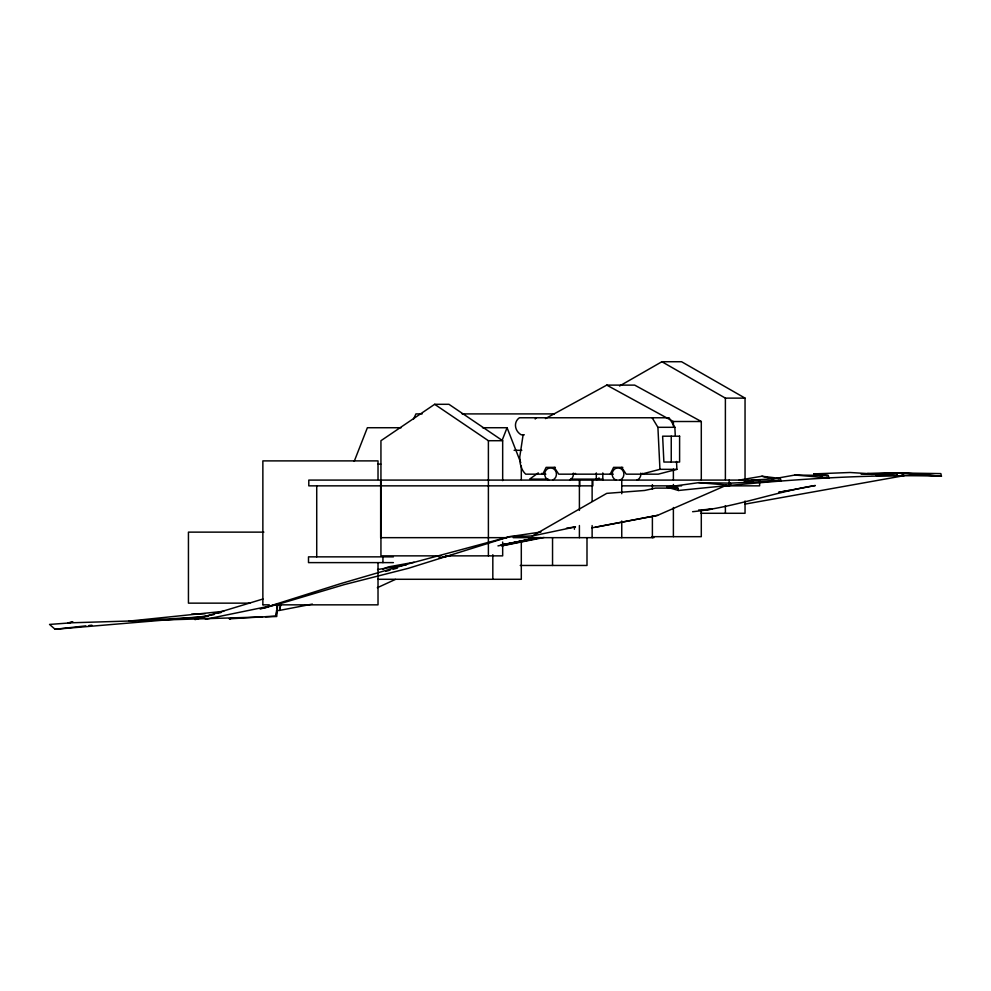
<?xml version="1.0" encoding="UTF-8"?>
<svg xmlns="http://www.w3.org/2000/svg" width="991" height="991" viewBox="0 0 991 991"><rect width="100%" height="100%" fill="white"/><g stroke="black" fill="none" stroke-linecap="round" stroke-linejoin="round"><path stroke-width="1.49" d="M264.473 608.09L277.629 604.076L276.737 616.513L67.983 622.893L72.851 621.84L69.073 622.98L49.55 624.429L55.1 629.273L207.887 616.39M265.501 616.675L276.031 616.043L276.675 610.295M276.997 607.409L277.319 604.535L344.348 584.591L408.428 568.289L509.399 536.701L540.95 532.006M276.031 616.043L276.638 611.558M277.034 608.561L277.629 604.076M523.112 434.801L519.755 456.962L520.263 463.838L521.737 468.508A18.061 16.897 90 0 0 524.896 473.339L525.713 474.169L545.868 474.169M280.787 603.853L279.573 610.406L276.526 610.654M280.998 603.457L279.573 610.406L312.363 604.101M354.233 461.323L367.376 427.728L401.144 427.728M502.14 440.326L507.07 427.728L482.506 427.728M413.408 419.292L415.96 413.904L422.116 413.904M610.233 474.169L613.59 467.368L622.831 467.368M535.19 418.995L536.329 417.768M538.262 472.905L529.615 479.124L548.221 479.124M596.619 479.731L599.097 477.959M502.672 480.623L502.672 440.71L448.948 404.303L434.665 404.303L380.94 440.71L380.94 555.864L440.809 555.864M619.573 385.995L661.901 361.727L681.56 361.727L745.046 398.122L745.046 479.508M260.187 609.093L340.805 583.588L408.998 563.693L509.399 536.701L532.34 535.958L606.752 493.369L644.621 490.471L655.509 488.105L677.894 488.129L678.525 490.483C765.845 481.539 853.585 473.599 941.45 476.225L940.831 473.599L904.808 473.054L861.179 474.218M545.459 418.598L606.765 385.115L634.674 385.115L701.294 421.509L701.294 479.855M377.336 587.713L395.434 579.401M595.207 527.262L657.59 515.357L726.353 485.28M382.699 569.243L388.286 566.914L414.089 562.256M262.504 616.86L229.416 618.83L232.34 617.901M229.416 618.83L232.34 617.938M195.041 619.623L262.949 599.01M385.672 571.336L390.12 570.098M393.08 569.268L397.527 568.016M778.802 492.354L815.32 485.528C773.983 492.168 734.356 507.466 692.598 511.703M641.301 474.169L659.944 469.338L676.89 469.338L676.506 461.459M676.89 469.338L658.247 474.169L626.188 474.169L621.691 467.368M501.917 545.261L536.552 537.63M532.34 535.958L575.498 526.878L566.48 528.215M501.818 545.694L540.813 537.655M205.422 619.313L277.319 604.535M438.802 557.97L450.93 555.493M497.965 545.892L534.372 538.472L500.963 544.939M501.904 545.88L544.034 537.469M502.462 544.79L540.479 537.593M591.875 527.844L657.59 515.357M745.083 504.097L904.337 475.63L900.782 473.091M442.94 557.053L449.022 555.963M776.894 478.232L794.893 475.036L828.179 475.482L829.071 477.935L794.893 475.036M778.802 492.254L789.406 490.409M739.1 480.115L761.893 476.237L780.264 478.455L781.131 480.833L730.317 483.137L698.754 482.654L666.708 487.089L678.525 490.483M213.969 614.618L198.733 617.158L145.02 620.267M276.427 604.213L279.474 603.705M377.546 569.54L406.285 564.845M221.191 612.314L213.548 613.206L221.179 612.463M55.1 629.273L85.771 625.878M88.843 625.544L91.903 625.197M128.706 621.134L223.755 611.286M701.702 510.055L712.368 509.176L698.618 510.031M751.376 480.115L780.264 478.455M871.423 474.392L896.991 473.091L941.45 476.225L904.808 473.054L867.311 473.599L896.991 473.091L897.165 475.432L876.044 475.507M822.171 476.101L813.871 473.896L850.092 472.496L897.165 475.432M191.573 614.185L205.087 613.702M744.191 481.688L753.42 481.477M759.577 481.329L781.131 480.833L778.17 480.127M661.901 361.727L725.387 398.122L745.046 398.122M462.103 413.904L554.39 413.904M606.765 385.115L673.385 421.509L701.294 421.509M652.14 417.768L657.913 427.307L674.859 427.307L675.243 435.198M524.326 434.801L521.241 434.801C514.936 431.283 513.016 422.327 519.383 417.768L669.098 417.768L674.859 427.307M434.665 404.303L488.39 440.71L502.672 440.71M514.094 450.298L521.786 450.298M377.695 464.122L380.767 464.122M555.381 467.368L546.14 467.368L542.783 474.169L541.854 473.339M613.318 474.169L558.738 474.169L554.242 467.368M570.543 479.124L602.801 479.124M621.753 485.85L681.585 485.85M722.86 485.85L759.626 485.85L759.626 480.09L308.796 480.09L308.796 485.85L592.841 485.85L592.841 480.09M700.612 513.288L745.046 513.288L745.046 501M263.879 532.13L188.439 532.13L188.439 603.147L249.905 603.147M651.942 536.676L701.294 536.676L701.294 510.563M506.996 537.667L380.668 537.667L380.668 480.09M513.152 537.667L653.924 537.667M445.405 555.864L502.672 555.864L502.672 542.04M393.402 556.855L308.498 556.855L308.498 562.615L393.402 562.615M520.25 565.465L586.994 565.465L586.994 537.828M377.695 579.289L521.303 579.289L521.303 540.9M263.098 604.844L269.292 604.844M275.733 604.844L378.017 604.844L378.017 563.049M698.754 482.654L730.776 485.342L730.317 483.137M666.708 487.089L677.894 488.129M813.871 473.896L828.179 475.482M761.893 476.237L773.723 479.062M826.308 477.204L829.071 477.935M642.577 473.326L643.147 474.169M575.127 473.326L575.697 474.169M507.07 427.728L520.758 462.723M657.913 427.307L659.944 469.338M729.141 480.09L729.141 485.85M725.387 398.122L725.387 479.508M725.387 505.608L725.387 513.288M673.385 421.509L673.385 426.118M673.385 469.115L673.385 479.855M673.385 484.463L673.385 487.535M673.385 507.503L673.385 536.676M671.241 436.189L671.241 462.041M652.388 484.636L652.388 489.182M652.388 516.447L652.388 537.667M621.753 480.09L621.753 493.729M621.753 520.993L621.753 537.667M602.801 472.93L602.801 479.929M596.309 472.93L596.309 479.124M592.123 480.09L592.123 501.297M592.123 525.54L592.123 537.667M579.685 480.09L579.685 485.85M579.401 480.09L579.401 510.39M579.401 525.54L579.401 537.667M574.408 526.865L574.408 529.268M552.544 537.828L552.544 565.465M521.303 465.659L521.303 479.483M492.824 554.725L492.824 579.289M488.39 440.71L488.39 555.864M382.935 556.855L382.935 562.615M378.017 479.471L378.017 460.889L262.863 460.889L262.863 604.844M316.724 485.85L316.724 556.855M573.331 473.128A6.293 5.884 90 0 1 569.627 480.053M548.853 480.189A6.293 5.884 -90 0 1 545.707 470.626A6.293 5.884 -90 0 1 555.195 470.267A6.293 5.884 -90 0 1 552.668 480.053M640.781 473.128A6.293 5.884 -90 0 1 637.077 480.053M616.303 480.189A6.293 5.884 -90 0 1 613.156 470.626A6.293 5.884 -90 0 1 622.645 470.267A6.293 5.884 -90 0 1 620.118 480.053M679.603 436.189L662.632 436.189L663.883 462.041L679.603 462.041L679.603 436.189"/></g></svg>
